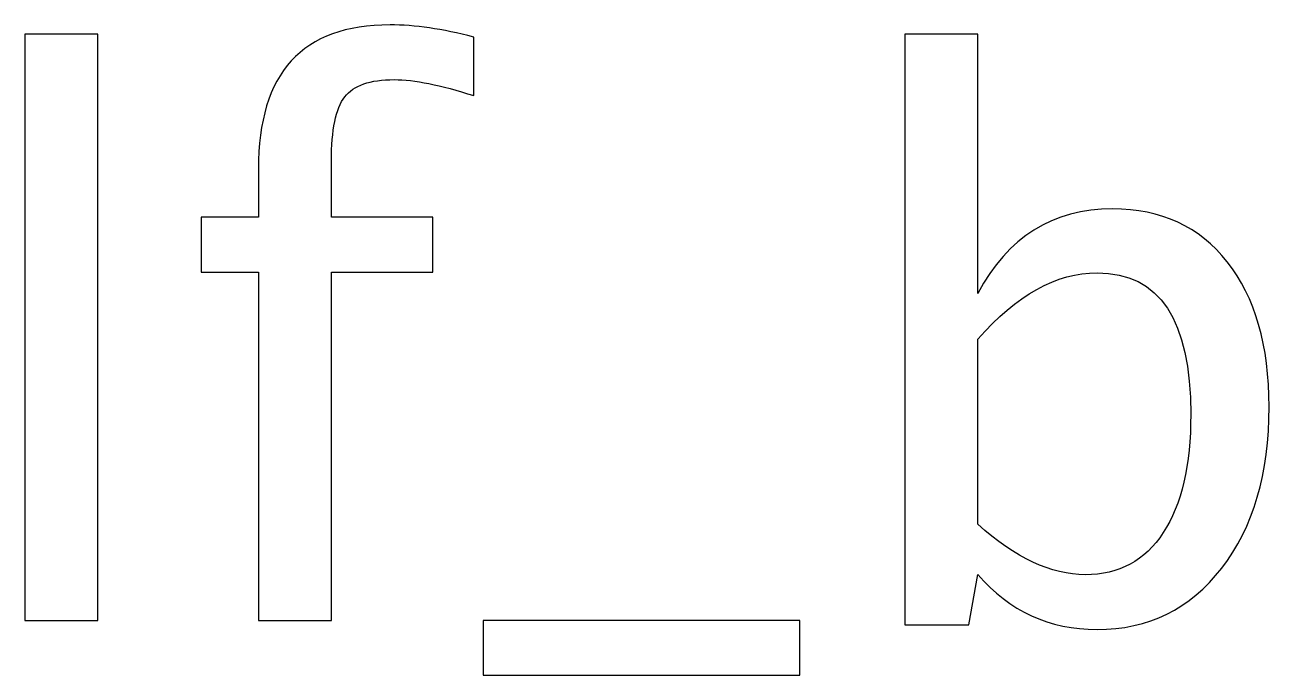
# Model space of a CAD drawing. Header units: centimetres. Extents: x -57 to 52, y -52 to 59.
# Drawn here: x 27.41 to 36.07, y 54.79 to 59.31 of the extents above; entities that cross this region are included whole.
import ezdxf

# ---------------------------------------------------------------- set-up
doc = ezdxf.new("R2010")
doc.units = ezdxf.units.CM
doc.header["$MEASUREMENT"] = 0
doc.layers.add('Layer 1', color=7, linetype='Continuous')

msp = doc.modelspace()

# ---------------------------------------------------------------- linework, layer by layer
at = {"layer": 'Layer 1'}
for points, knots in [([(29.03806, 55.17044), (29.03806, 55.17044), (29.03806, 57.59402), (29.03806, 57.59402), (29.03806, 57.59402), (29.03806, 57.59402), (28.6403, 57.59402), (28.6403, 57.59402), (28.6403, 57.59402), (28.6403, 57.59402), (28.6403, 57.97503), (28.6403, 57.97503), (28.6403, 57.97503), (28.6403, 57.97503), (29.03806, 57.97503), (29.03806, 57.97503), (29.03806, 57.97503), (29.03806, 57.97503), (29.03806, 58.31105), (29.03806, 58.31105), (29.03806, 58.31105), (29.03806, 58.97956), (29.34321, 59.31382), (29.95352, 59.31382), (29.95352, 59.31382), (30.12462, 59.31382), (30.31864, 59.2856), (30.5356, 59.22915), (30.5356, 59.22915), (30.5356, 59.22915), (30.5356, 58.82169), (30.5356, 58.82169), (30.5356, 58.82169), (30.30542, 58.89578), (30.12109, 58.93282), (29.98262, 58.93282), (29.98262, 58.93282), (29.81417, 58.93282), (29.69952, 58.89313), (29.63866, 58.81287), (29.63866, 58.81287), (29.57693, 58.73262), (29.54606, 58.58357), (29.54606, 58.36573), (29.54606, 58.36573), (29.54606, 58.36573), (29.54606, 57.97503), (29.54606, 57.97503), (29.54606, 57.97503), (29.54606, 57.97503), (30.25073, 57.97503), (30.25073, 57.97503), (30.25073, 57.97503), (30.25073, 57.97503), (30.25073, 57.59402), (30.25073, 57.59402), (30.25073, 57.59402), (30.25073, 57.59402), (29.54606, 57.59402), (29.54606, 57.59402), (29.54606, 57.59402), (29.54606, 57.59402), (29.54606, 55.17044), (29.54606, 55.17044), (29.54606, 55.17044), (29.54606, 55.17044), (29.03806, 55.17044), (29.03806, 55.17044)], [0, 0, 0, 0, 0.0555556, 0.0555556, 0.0555556, 0.0555556, 0.1111111, 0.1111111, 0.1111111, 0.1111111, 0.1666667, 0.1666667, 0.1666667, 0.1666667, 0.2222222, 0.2222222, 0.2222222, 0.2222222, 0.2777778, 0.2777778, 0.2777778, 0.2777778, 0.3333333, 0.3333333, 0.3333333, 0.3333333, 0.3888889, 0.3888889, 0.3888889, 0.3888889, 0.4444444, 0.4444444, 0.4444444, 0.4444444, 0.5, 0.5, 0.5, 0.5, 0.5555556, 0.5555556, 0.5555556, 0.5555556, 0.6111111, 0.6111111, 0.6111111, 0.6111111, 0.6666667, 0.6666667, 0.6666667, 0.6666667, 0.7222222, 0.7222222, 0.7222222, 0.7222222, 0.7777778, 0.7777778, 0.7777778, 0.7777778, 0.8333333, 0.8333333, 0.8333333, 0.8333333, 0.8888889, 0.8888889, 0.8888889, 0.8888889, 1, 1, 1, 1]), ([(27.41352, 55.17044), (27.41352, 55.17044), (27.41352, 59.25032), (27.41352, 59.25032), (27.41352, 59.25032), (27.41352, 59.25032), (27.92152, 59.25032), (27.92152, 59.25032), (27.92152, 59.25032), (27.92152, 59.25032), (27.92152, 55.17044), (27.92152, 55.17044), (27.92152, 55.17044), (27.92152, 55.17044), (27.41352, 55.17044), (27.41352, 55.17044)], [0, 0, 0, 0, 0.2, 0.2, 0.2, 0.2, 0.4, 0.4, 0.4, 0.4, 0.6, 0.6, 0.6, 0.6, 1, 1, 1, 1]), ([(33.53421, 55.13869), (33.53421, 55.13869), (33.53421, 59.25032), (33.53421, 59.25032), (33.53421, 59.25032), (33.53421, 59.25032), (34.04221, 59.25032), (34.04221, 59.25032), (34.04221, 59.25032), (34.04221, 59.25032), (34.04221, 57.44498), (34.04221, 57.44498), (34.04221, 57.44498), (34.25035, 57.83744), (34.56344, 58.03323), (34.9806, 58.03323), (34.9806, 58.03323), (35.31839, 58.03323), (35.58385, 57.91064), (35.77788, 57.66458), (35.77788, 57.66458), (35.97191, 57.41852), (36.06892, 57.0825), (36.06892, 56.65652), (36.06892, 56.65652), (36.06892, 56.19261), (35.95868, 55.81779), (35.73907, 55.5338), (35.73907, 55.5338), (35.51947, 55.24893), (35.23019, 55.10694), (34.87212, 55.10694), (34.87212, 55.10694), (34.53963, 55.10694), (34.2627, 55.23394), (34.04221, 55.48882), (34.04221, 55.48882), (34.04221, 55.48882), (33.98047, 55.13869), (33.98047, 55.13869), (33.98047, 55.13869), (33.98047, 55.13869), (33.53421, 55.13869), (33.53421, 55.13869)], [0, 0, 0, 0, 0.0833333, 0.0833333, 0.0833333, 0.0833333, 0.1666667, 0.1666667, 0.1666667, 0.1666667, 0.25, 0.25, 0.25, 0.25, 0.3333333, 0.3333333, 0.3333333, 0.3333333, 0.4166667, 0.4166667, 0.4166667, 0.4166667, 0.5, 0.5, 0.5, 0.5, 0.5833333, 0.5833333, 0.5833333, 0.5833333, 0.6666667, 0.6666667, 0.6666667, 0.6666667, 0.75, 0.75, 0.75, 0.75, 0.8333333, 0.8333333, 0.8333333, 0.8333333, 1, 1, 1, 1]), ([(34.04221, 55.83895), (34.30415, 55.60524), (34.55374, 55.48794), (34.79098, 55.48794), (34.79098, 55.48794), (35.0247, 55.48794), (35.2055, 55.58584), (35.3325, 55.78075), (35.3325, 55.78075), (35.46038, 55.97566), (35.52388, 56.24994), (35.52388, 56.60448), (35.52388, 56.60448), (35.52388, 57.26065), (35.30692, 57.58873), (34.873, 57.58873), (34.873, 57.58873), (34.58902, 57.58873), (34.31209, 57.43527), (34.04221, 57.12748), (34.04221, 57.12748), (34.04221, 57.12748), (34.04221, 55.83895), (34.04221, 55.83895)], [0, 0, 0, 0, 0.1428571, 0.1428571, 0.1428571, 0.1428571, 0.2857143, 0.2857143, 0.2857143, 0.2857143, 0.4285714, 0.4285714, 0.4285714, 0.4285714, 0.5714286, 0.5714286, 0.5714286, 0.5714286, 0.7142857, 0.7142857, 0.7142857, 0.7142857, 1, 1, 1, 1]), ([(30.60263, 54.78944), (30.60263, 54.78944), (30.60263, 55.17044), (30.60263, 55.17044), (30.60263, 55.17044), (30.60263, 55.17044), (32.80396, 55.17044), (32.80396, 55.17044), (32.80396, 55.17044), (32.80396, 55.17044), (32.80396, 54.78944), (32.80396, 54.78944), (32.80396, 54.78944), (32.80396, 54.78944), (30.60263, 54.78944), (30.60263, 54.78944)], [0, 0, 0, 0, 0.2, 0.2, 0.2, 0.2, 0.4, 0.4, 0.4, 0.4, 0.6, 0.6, 0.6, 0.6, 1, 1, 1, 1])]:
    msp.add_open_spline(points, degree=3, knots=knots, dxfattribs=at)

doc.saveas('drawing.dxf')
